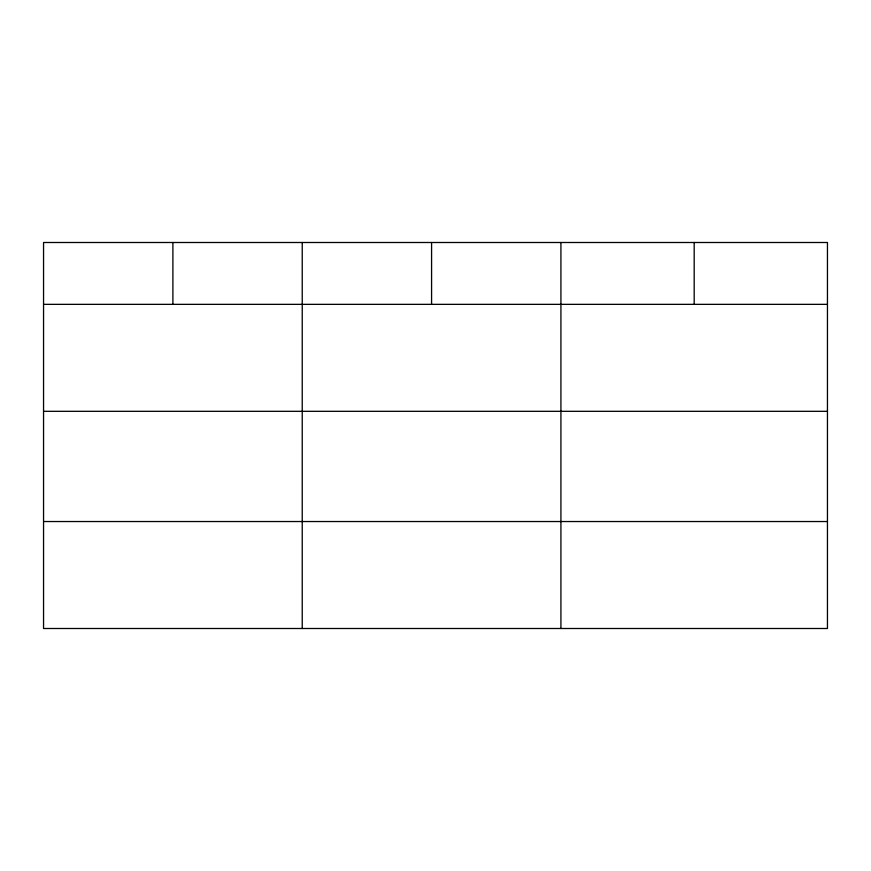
<?xml version="1.0" encoding="UTF-8"?>
<svg xmlns="http://www.w3.org/2000/svg" width="871" height="871" viewBox="0 0 871 871"><rect width="100%" height="100%" fill="white"/><g stroke="black" fill="none" stroke-linecap="round" stroke-linejoin="round"><path stroke-width="1.31" d="M827.45 411.319L827.45 242.497L43.55 242.497L43.55 628.503L827.45 628.503L827.45 411.319L43.55 411.319M43.55 304.349L827.45 304.349M43.55 521.533L827.45 521.533M694.187 242.497L694.187 304.349M560.924 242.497L560.924 628.503M431.581 242.497L431.581 304.349M302.237 242.497L302.237 628.503M172.894 242.497L172.894 304.349"/></g></svg>
